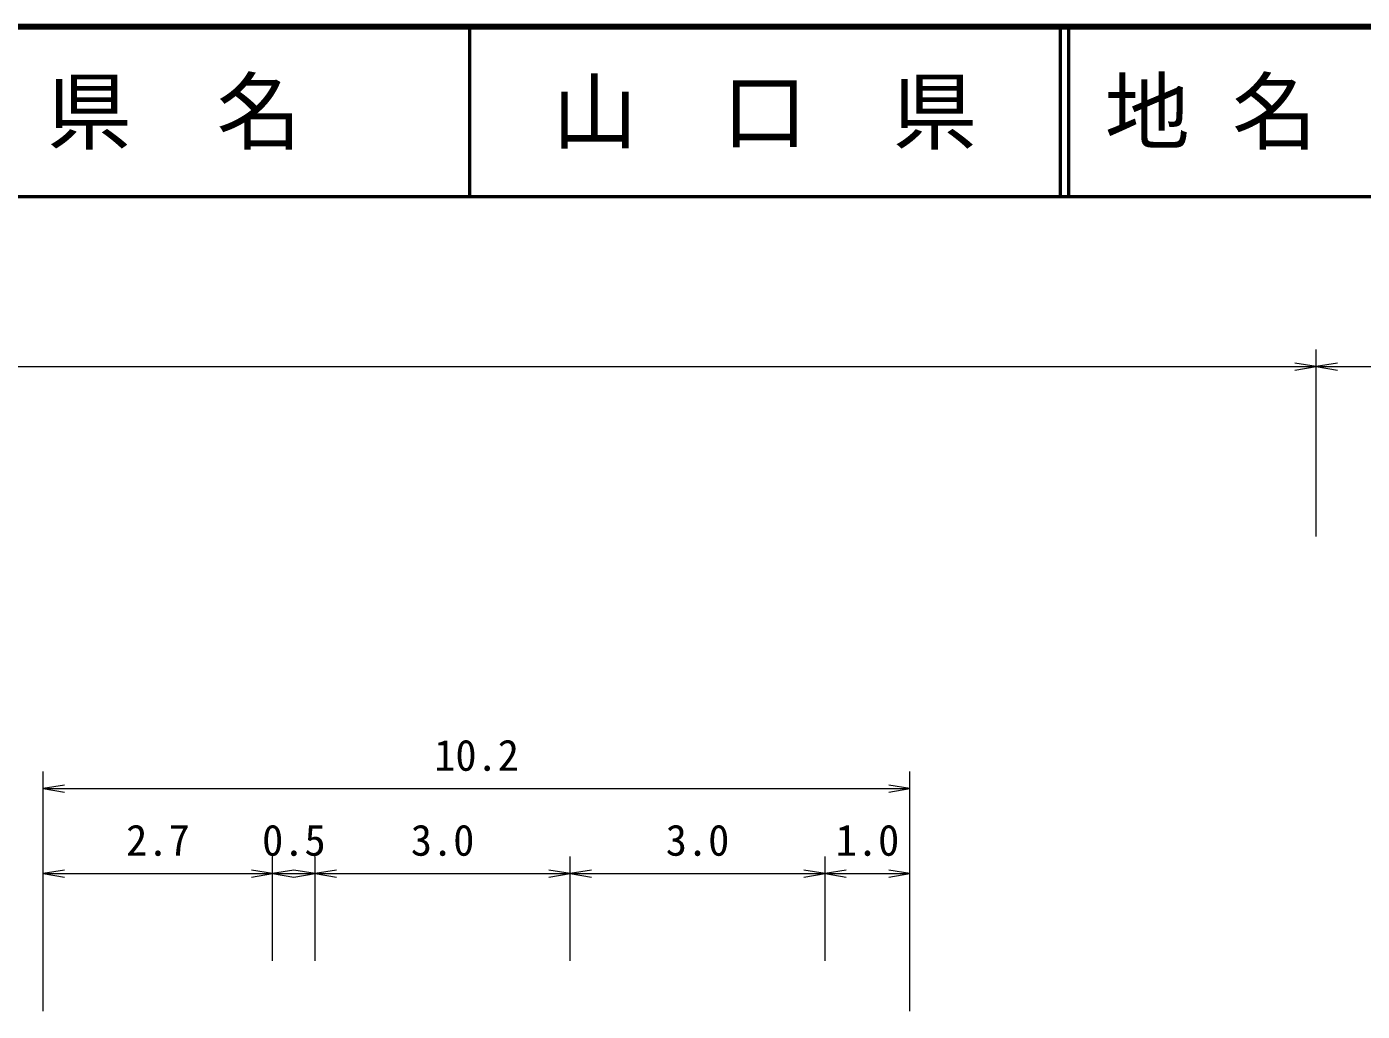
# Model space of a CAD drawing. Units: millimetres on the paper, enlarged 1000 times, with parts at other scales. Extents: x 40000 to 680000, y 20000 to 380000.
# Drawn here: x 306949 to 385532, y 322056 to 380000 of the extents above; entities that cross this region are included whole.
import ezdxf
from ezdxf.enums import TextEntityAlignment as Align

# ---------------------------------------------------------------- set-up
doc = ezdxf.new("R2010")
doc.units = ezdxf.units.MM
doc.header["$LTSCALE"] = 1000
for name, color, linetype, lineweight in [('M-BGD', 7, 'Continuous', 13), ('M-STR-HTXT', 7, 'Continuous', 13), ('M-TTL', 2, 'Continuous', 140), ('M-TTL-LINE', 7, 'Continuous', 50)]:
    doc.layers.add(name, color=color, linetype=linetype, lineweight=lineweight)
doc.layers.add('M-TTL-TXT', color=7, linetype='Continuous')
doc.styles.add('ＭＳ ゴシック', font='')
doc.styles.get('ＭＳ ゴシック').set_extended_font_data('MS Gothic')

# ---------------------------------------------------------------- blocks, each defined once
blk = doc.blocks.new('open_arrow')
at = {"color": 0, "linetype": 'Continuous', "lineweight": -2}
blk.add_lwpolyline([(7.5, 1.25), (0, 0), (7.5, -1.25)], dxfattribs=at)

msp = doc.modelspace()

# ---------------------------------------------------------------- linework, layer by layer
at = {"layer": 'M-BGD'}
for p, q in [((307919, 322056), (307919, 336161)), ((358919, 322056), (358919, 336161)), ((307919, 335161), (358919, 335161)), ((321419, 325024), (321419, 331161)), ((323919, 325024), (323919, 331161)), ((338919, 325024), (338919, 331161)), ((353919, 325024), (353919, 331161)), ((307919, 330161), (321419, 330161)), ((321419, 330161), (323919, 330161)), ((323919, 330161), (338919, 330161)), ((338919, 330161), (353919, 330161)), ((353919, 330161), (358919, 330161))]:
    msp.add_line(p, q, dxfattribs=at)
at = {"layer": 'M-STR-HTXT'}
for p, q in [((382822, 350000), (382822, 361000)), ((160216, 360000), (382822, 360000)), ((382822, 360000), (551362, 360000))]:
    msp.add_line(p, q, dxfattribs=at)
at = {"layer": 'M-TTL'}
msp.add_line((680000, 380000), (40000, 380000), dxfattribs=at)
at = {"layer": 'M-TTL-LINE'}
for p, q in [((333000, 380000), (333000, 370000)), ((367750, 380000), (367750, 370000)), ((368250, 380000), (368250, 370000)), ((40000, 370000), (680000, 370000))]:
    msp.add_line(p, q, dxfattribs=at)

# ---------------------------------------------------------------- block references
at = {"layer": 'M-BGD', "xscale": 167, "yscale": 167}
for p in [(307919, 335161), (307919, 330161), (321419, 330161), (323919, 330161), (338919, 330161), (353919, 330161)]:
    msp.add_blockref('open_arrow', p, dxfattribs=at)
at = {"layer": 'M-BGD', "xscale": 167, "yscale": 167, "rotation": 180}
for p in [(358919, 335161), (321419, 330161), (323919, 330161), (338919, 330161), (353919, 330161), (358919, 330161)]:
    msp.add_blockref('open_arrow', p, dxfattribs=at)
at = {"layer": 'M-STR-HTXT', "xscale": 167, "yscale": 167, "rotation": 180}
msp.add_blockref('open_arrow', (382822, 360000), dxfattribs=at)
at = {"layer": 'M-STR-HTXT', "xscale": 167, "yscale": 167}
msp.add_blockref('open_arrow', (382822, 360000), dxfattribs=at)

# ---------------------------------------------------------------- texts
at = {"layer": 'M-BGD', "style": 'ＭＳ ゴシック'}
for s, p in [('10.2', (333419, 335661)), ('2.7', (314669, 330661)), ('0.5', (322669, 330661)), ('3.0', (331419, 330661)), ('3.0', (346419, 330661)), ('1.0', (356419, 330661))]:
    msp.add_text(s, height=1833, dxfattribs=at).set_placement(p, align=Align.BOTTOM_CENTER)
at = {"layer": 'M-TTL-TXT', "style": 'ＭＳ ゴシック'}
for s, p in [('県\u3000名', (315625, 375000)), ('山\u3000口\u3000県', (350375, 375000))]:
    msp.add_text(s, height=3666, dxfattribs=at).set_placement(p, align=Align.MIDDLE_CENTER)
msp.add_text('地 名', height=3666, dxfattribs=at).set_placement((370380, 375000), align=Align.MIDDLE_LEFT)

doc.saveas('drawing.dxf')
